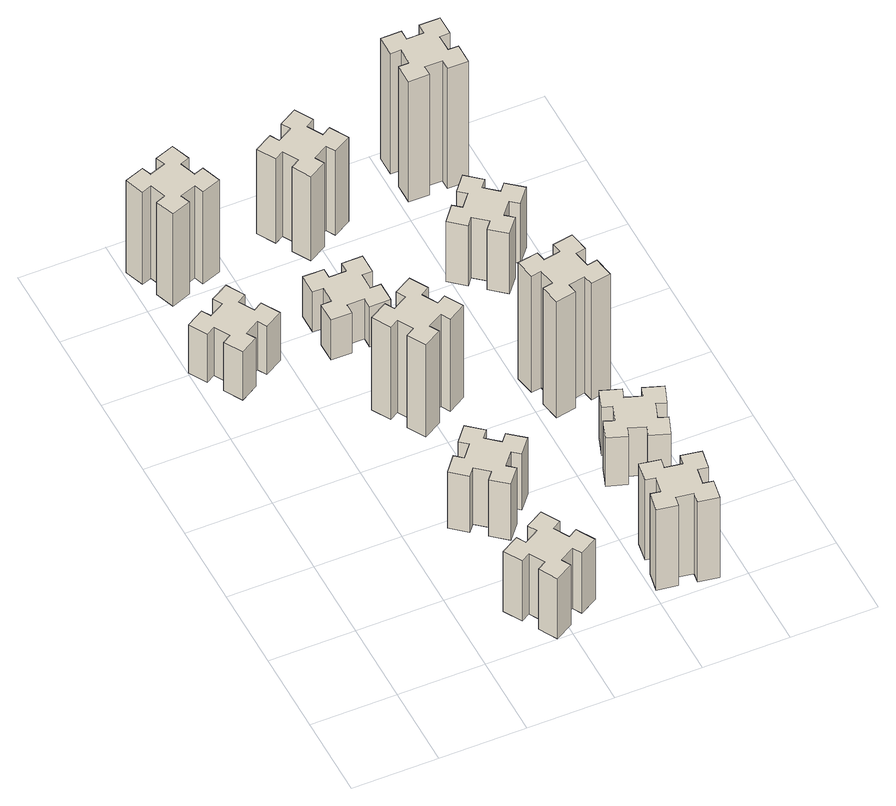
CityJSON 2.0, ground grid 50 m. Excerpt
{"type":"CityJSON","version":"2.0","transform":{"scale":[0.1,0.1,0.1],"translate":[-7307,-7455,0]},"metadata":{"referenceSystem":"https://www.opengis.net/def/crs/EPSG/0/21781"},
"CityObjects":{
"building1":{"type":"Building","attributes":{"class":"1000","function":"1000","usage":"1000","yearOfConstruction":2016,"roofType":"1000","measuredHeight":36,"storeysAboveGround":30,"storeysBelowGround":0},"geometry":[{"type":"Solid","lod":"1","boundaries":[[[[0,1,2,3,4,5,6,7,8,9,10,11,12,13,14,15,16,17,18,19]],[[17,16,20,21]],[[16,15,22,20]],[[15,14,23,22]],[[14,13,24,23]],[[13,12,25,24]],[[12,11,26,25]],[[11,10,27,26]],[[10,9,28,27]],[[9,8,29,28]],[[8,7,30,29]],[[7,6,31,30]],[[6,5,32,31]],[[5,4,33,32]],[[4,3,34,33]],[[3,2,35,34]],[[2,1,36,35]],[[1,0,37,36]],[[0,19,38,37]],[[19,18,39,38]],[[18,17,21,39]],[[24,25,26,27,28,29,30,31,32,33,34,35,36,37,38,39,21,20,22,23]]]]}]},
"building2":{"type":"Building","attributes":{"class":"1000","function":"1000","usage":"1000","yearOfConstruction":2016,"roofType":"1000","measuredHeight":45,"storeysAboveGround":30,"storeysBelowGround":0},"geometry":[{"type":"Solid","lod":"1","boundaries":[[[[40,41,42,43,44,45,46,47,48,49,50,51,52,53,54,55,56,57,58,59]],[[57,56,60,61]],[[56,55,62,60]],[[55,54,63,62]],[[54,53,64,63]],[[53,52,65,64]],[[52,51,66,65]],[[51,50,67,66]],[[50,49,68,67]],[[49,48,69,68]],[[48,47,70,69]],[[47,46,71,70]],[[46,45,72,71]],[[45,44,73,72]],[[44,43,74,73]],[[43,42,75,74]],[[42,41,76,75]],[[41,40,77,76]],[[40,59,78,77]],[[59,58,79,78]],[[58,57,61,79]],[[64,65,66,67,68,69,70,71,72,73,74,75,76,77,78,79,61,60,62,63]]]]}]},
"building3":{"type":"Building","attributes":{"class":"1000","function":"1000","usage":"1000","yearOfConstruction":2016,"roofType":"1000","measuredHeight":69,"storeysAboveGround":30,"storeysBelowGround":0},"geometry":[{"type":"Solid","lod":"1","boundaries":[[[[80,81,82,83,84,85,86,87,88,89,90,91,92,93,94,95,96,97,98,99]],[[97,96,100,101]],[[96,95,102,100]],[[95,94,103,102]],[[94,93,104,103]],[[93,92,105,104]],[[92,91,106,105]],[[91,90,107,106]],[[90,89,108,107]],[[89,88,109,108]],[[88,87,110,109]],[[87,86,111,110]],[[86,85,112,111]],[[85,84,113,112]],[[84,83,114,113]],[[83,82,115,114]],[[82,81,116,115]],[[81,80,117,116]],[[80,99,118,117]],[[99,98,119,118]],[[98,97,101,119]],[[104,105,106,107,108,109,110,111,112,113,114,115,116,117,118,119,101,100,102,103]]]]}]},
"building4":{"type":"Building","attributes":{"class":"1000","function":"1000","usage":"1000","yearOfConstruction":2016,"roofType":"1000","measuredHeight":42,"storeysAboveGround":30,"storeysBelowGround":0},"geometry":[{"type":"Solid","lod":"1","boundaries":[[[[120,121,122,123,124,125,126,127,128,129,130,131,132,133,134,135,136,137,138,139]],[[137,136,140,141]],[[136,135,142,140]],[[135,134,143,142]],[[134,133,144,143]],[[133,132,145,144]],[[132,131,146,145]],[[131,130,147,146]],[[130,129,148,147]],[[129,128,149,148]],[[128,127,150,149]],[[127,126,151,150]],[[126,125,152,151]],[[125,124,153,152]],[[124,123,154,153]],[[123,122,155,154]],[[122,121,156,155]],[[121,120,157,156]],[[120,139,158,157]],[[139,138,159,158]],[[138,137,141,159]],[[144,145,146,147,148,149,150,151,152,153,154,155,156,157,158,159,141,140,142,143]]]]}]},
"building5":{"type":"Building","attributes":{"class":"1000","function":"1000","usage":"1000","yearOfConstruction":2016,"roofType":"1000","measuredHeight":69,"storeysAboveGround":30,"storeysBelowGround":0},"geometry":[{"type":"Solid","lod":"1","boundaries":[[[[160,161,162,163,164,165,166,167,168,169,170,171,172,173,174,175,176,177,178,179]],[[177,176,180,181]],[[176,175,182,180]],[[175,174,183,182]],[[174,173,184,183]],[[173,172,185,184]],[[172,171,186,185]],[[171,170,187,186]],[[170,169,188,187]],[[169,168,189,188]],[[168,167,190,189]],[[167,166,191,190]],[[166,165,192,191]],[[165,164,193,192]],[[164,163,194,193]],[[163,162,195,194]],[[162,161,196,195]],[[161,160,197,196]],[[160,179,198,197]],[[179,178,199,198]],[[178,177,181,199]],[[184,185,186,187,188,189,190,191,192,193,194,195,196,197,198,199,181,180,182,183]]]]}]},
"building6":{"type":"Building","attributes":{"class":"1000","function":"1000","usage":"1000","yearOfConstruction":2016,"roofType":"1000","measuredHeight":30,"storeysAboveGround":30,"storeysBelowGround":0},"geometry":[{"type":"Solid","lod":"1","boundaries":[[[[200,201,202,203,204,205,206,207,208,209,210,211,212,213,214,215,216,217,218,219]],[[217,216,220,221]],[[216,215,222,220]],[[215,214,223,222]],[[214,213,224,223]],[[213,212,225,224]],[[212,211,226,225]],[[211,210,227,226]],[[210,209,228,227]],[[209,208,229,228]],[[208,207,230,229]],[[207,206,231,230]],[[206,205,232,231]],[[205,204,233,232]],[[204,203,234,233]],[[203,202,235,234]],[[202,201,236,235]],[[201,200,237,236]],[[200,219,238,237]],[[219,218,239,238]],[[218,217,221,239]],[[224,225,226,227,228,229,230,231,232,233,234,235,236,237,238,239,221,220,222,223]]]]}]},
"building7":{"type":"Building","attributes":{"class":"1000","function":"1000","usage":"1000","yearOfConstruction":2016,"roofType":"1000","measuredHeight":60,"storeysAboveGround":30,"storeysBelowGround":0},"geometry":[{"type":"Solid","lod":"1","boundaries":[[[[240,241,242,243,244,245,246,247,248,249,250,251,252,253,254,255,256,257,258,259]],[[257,256,260,261]],[[256,255,262,260]],[[255,254,263,262]],[[254,253,264,263]],[[253,252,265,264]],[[252,251,266,265]],[[251,250,267,266]],[[250,249,268,267]],[[249,248,269,268]],[[248,247,270,269]],[[247,246,271,270]],[[246,245,272,271]],[[245,244,273,272]],[[244,243,274,273]],[[243,242,275,274]],[[242,241,276,275]],[[241,240,277,276]],[[240,259,278,277]],[[259,258,279,278]],[[258,257,261,279]],[[264,265,266,267,268,269,270,271,272,273,274,275,276,277,278,279,261,260,262,263]]]]}]},
"building8":{"type":"Building","attributes":{"class":"1000","function":"1000","usage":"1000","yearOfConstruction":2016,"roofType":"1000","measuredHeight":63,"storeysAboveGround":30,"storeysBelowGround":0},"geometry":[{"type":"Solid","lod":"1","boundaries":[[[[280,281,282,283,284,285,286,287,288,289,290,291,292,293,294,295,296,297,298,299]],[[297,296,300,301]],[[296,295,302,300]],[[295,294,303,302]],[[294,293,304,303]],[[293,292,305,304]],[[292,291,306,305]],[[291,290,307,306]],[[290,289,308,307]],[[289,288,309,308]],[[288,287,310,309]],[[287,286,311,310]],[[286,285,312,311]],[[285,284,313,312]],[[284,283,314,313]],[[283,282,315,314]],[[282,281,316,315]],[[281,280,317,316]],[[280,299,318,317]],[[299,298,319,318]],[[298,297,301,319]],[[304,305,306,307,308,309,310,311,312,313,314,315,316,317,318,319,301,300,302,303]]]]}]},
"building9":{"type":"Building","attributes":{"class":"1000","function":"1000","usage":"1000","yearOfConstruction":2016,"roofType":"1000","measuredHeight":36,"storeysAboveGround":30,"storeysBelowGround":0},"geometry":[{"type":"Solid","lod":"1","boundaries":[[[[320,321,322,323,324,325,326,327,328,329,330,331,332,333,334,335,336,337,338,339]],[[337,336,340,341]],[[336,335,342,340]],[[335,334,343,342]],[[334,333,344,343]],[[333,332,345,344]],[[332,331,346,345]],[[331,330,347,346]],[[330,329,348,347]],[[329,328,349,348]],[[328,327,350,349]],[[327,326,351,350]],[[326,325,352,351]],[[325,324,353,352]],[[324,323,354,353]],[[323,322,355,354]],[[322,321,356,355]],[[321,320,357,356]],[[320,339,358,357]],[[339,338,359,358]],[[338,337,341,359]],[[344,345,346,347,348,349,350,351,352,353,354,355,356,357,358,359,341,340,342,343]]]]}]},
"building10":{"type":"Building","attributes":{"class":"1000","function":"1000","usage":"1000","yearOfConstruction":2016,"roofType":"1000","measuredHeight":87,"storeysAboveGround":30,"storeysBelowGround":0},"geometry":[{"type":"Solid","lod":"1","boundaries":[[[[360,361,362,363,364,365,366,367,368,369,370,371,372,373,374,375,376,377,378,379]],[[377,376,380,381]],[[376,375,382,380]],[[375,374,383,382]],[[374,373,384,383]],[[373,372,385,384]],[[372,371,386,385]],[[371,370,387,386]],[[370,369,388,387]],[[369,368,389,388]],[[368,367,390,389]],[[367,366,391,390]],[[366,365,392,391]],[[365,364,393,392]],[[364,363,394,393]],[[363,362,395,394]],[[362,361,396,395]],[[361,360,397,396]],[[360,379,398,397]],[[379,378,399,398]],[[378,377,381,399]],[[384,385,386,387,388,389,390,391,392,393,394,395,396,397,398,399,381,380,382,383]]]]}]},
"building11":{"type":"Building","attributes":{"class":"1000","function":"1000","usage":"1000","yearOfConstruction":2016,"roofType":"1000","measuredHeight":45,"storeysAboveGround":30,"storeysBelowGround":0},"geometry":[{"type":"Solid","lod":"1","boundaries":[[[[400,401,402,403,404,405,406,407,408,409,410,411,412,413,414,415,416,417,418,419]],[[417,416,420,421]],[[416,415,422,420]],[[415,414,423,422]],[[414,413,424,423]],[[413,412,425,424]],[[412,411,426,425]],[[411,410,427,426]],[[410,409,428,427]],[[409,408,429,428]],[[408,407,430,429]],[[407,406,431,430]],[[406,405,432,431]],[[405,404,433,432]],[[404,403,434,433]],[[403,402,435,434]],[[402,401,436,435]],[[401,400,437,436]],[[400,419,438,437]],[[419,418,439,438]],[[418,417,421,439]],[[424,425,426,427,428,429,430,431,432,433,434,435,436,437,438,439,421,420,422,423]]]]}]},
"building12":{"type":"Building","attributes":{"class":"1000","function":"1000","usage":"1000","yearOfConstruction":2016,"roofType":"1000","measuredHeight":90,"storeysAboveGround":30,"storeysBelowGround":0},"geometry":[{"type":"Solid","lod":"1","boundaries":[[[[440,441,442,443,444,445,446,447,448,449,450,451,452,453,454,455,456,457,458,459]],[[457,456,460,461]],[[456,455,462,460]],[[455,454,463,462]],[[454,453,464,463]],[[453,452,465,464]],[[452,451,466,465]],[[451,450,467,466]],[[450,449,468,467]],[[449,448,469,468]],[[448,447,470,469]],[[447,446,471,470]],[[446,445,472,471]],[[445,444,473,472]],[[444,443,474,473]],[[443,442,475,474]],[[442,441,476,475]],[[441,440,477,476]],[[440,459,478,477]],[[459,458,479,478]],[[458,457,461,479]],[[464,465,466,467,468,469,470,471,472,473,474,475,476,477,478,479,461,460,462,463]]]]}]}
},
"vertices":[
[356,2467,0],[306,2554,0],[358,2584,0],[298,2688,0],[194,2628,0],[224,2576,0],[137,2526,0],[107,2578,0],[3,2518,0],[63,2414,0],[115,2444,0],[165,2357,0],[113,2327,0],[173,2223,0],[277,2283,0],[247,2335,0],[334,2385,0],[364,2333,0],[468,2393,0],[408,2497,0],[334,2385,360],[364,2333,360],[247,2335,360],[277,2283,360],[173,2223,360],[113,2327,360],[165,2357,360],[115,2444,360],[63,2414,360],[3,2518,360],[107,2578,360],[137,2526,360],[224,2576,360],[194,2628,360],[298,2688,360],[358,2584,360],[306,2554,360],[356,2467,360],[408,2497,360],[468,2393,360],
[855,224,0],[905,137,0],[853,107,0],[913,3,0],[1017,63,0],[987,115,0],[1074,165,0],[1104,113,0],[1208,173,0],[1148,277,0],[1096,247,0],[1046,334,0],[1098,364,0],[1038,468,0],[934,408,0],[964,356,0],[877,306,0],[847,358,0],[743,298,0],[803,194,0],[877,306,450],[847,358,450],[964,356,450],[934,408,450],[1038,468,450],[1098,364,450],[1046,334,450],[1096,247,450],[1148,277,450],[1208,173,450],[1104,113,450],[1074,165,450],[987,115,450],[1017,63,450],[913,3,450],[853,107,450],[905,137,450],[855,224,450],[803,194,450],[743,298,450],
[245,3316,0],[151,3282,0],[130,3338,0],[17,3297,0],[59,3184,0],[115,3205,0],[149,3111,0],[93,3090,0],[134,2977,0],[247,3019,0],[226,3075,0],[320,3109,0],[340,3053,0],[453,3094,0],[412,3207,0],[356,3186,0],[322,3280,0],[378,3300,0],[337,3413,0],[224,3372,0],[322,3280,690],[378,3300,690],[356,3186,690],[412,3207,690],[453,3094,690],[340,3053,690],[320,3109,690],[226,3075,690],[247,3019,690],[134,2977,690],[93,3090,690],[149,3111,690],[115,3205,690],[59,3184,690],[17,3297,690],[130,3338,690],[151,3282,690],[245,3316,690],[224,3372,690],[337,3413,690],
[1027,866,0],[1092,943,0],[1138,904,0],[1215,996,0],[1123,1073,0],[1084,1027,0],[1008,1092,0],[1046,1138,0],[954,1215,0],[877,1123,0],[923,1084,0],[859,1008,0],[813,1046,0],[736,954,0],[828,877,0],[866,923,0],[943,859,0],[904,813,0],[996,736,0],[1073,828,0],[943,859,420],[904,813,420],[866,923,420],[828,877,420],[736,954,420],[813,1046,420],[859,1008,420],[923,1084,420],[877,1123,420],[954,1215,420],[1046,1138,420],[1008,1092,420],[1084,1027,420],[1123,1073,420],[1215,996,420],[1138,904,420],[1092,943,420],[1027,866,420],[1073,828,420],[996,736,420],
[1096,1827,0],[1046,1914,0],[1098,1944,0],[1038,2048,0],[934,1988,0],[964,1936,0],[877,1886,0],[847,1938,0],[743,1878,0],[803,1774,0],[855,1804,0],[905,1717,0],[853,1687,0],[913,1583,0],[1017,1643,0],[987,1695,0],[1074,1745,0],[1104,1693,0],[1208,1753,0],[1148,1857,0],[1074,1745,690],[1104,1693,690],[987,1695,690],[1017,1643,690],[913,1583,690],[853,1687,690],[905,1717,690],[855,1804,690],[803,1774,690],[743,1878,690],[847,1938,690],[877,1886,690],[964,1936,690],[934,1988,690],[1038,2048,690],[1098,1944,690],[1046,1914,690],[1096,1827,690],[1148,1857,690],[1208,1753,690],
[985,2405,0],[985,2505,0],[1045,2505,0],[1045,2625,0],[925,2625,0],[925,2565,0],[825,2565,0],[825,2625,0],[705,2625,0],[705,2505,0],[765,2505,0],[765,2405,0],[705,2405,0],[705,2285,0],[825,2285,0],[825,2345,0],[925,2345,0],[925,2285,0],[1045,2285,0],[1045,2405,0],[925,2345,300],[925,2285,300],[825,2345,300],[825,2285,300],[705,2285,300],[705,2405,300],[765,2405,300],[765,2505,300],[705,2505,300],[705,2625,300],[825,2625,300],[825,2565,300],[925,2565,300],[925,2625,300],[1045,2625,300],[1045,2505,300],[985,2505,300],[985,2405,300],[1045,2405,300],[1045,2285,300],
[1815,167,0],[1832,265,0],[1891,255,0],[1912,373,0],[1794,394,0],[1784,335,0],[1685,352,0],[1696,411,0],[1577,432,0],[1557,314,0],[1616,304,0],[1598,205,0],[1539,216,0],[1518,97,0],[1637,77,0],[1647,136,0],[1745,118,0],[1735,59,0],[1853,38,0],[1874,157,0],[1745,118,600],[1735,59,600],[1647,136,600],[1637,77,600],[1518,97,600],[1539,216,600],[1598,205,600],[1616,304,600],[1557,314,600],[1577,432,600],[1696,411,600],[1685,352,600],[1784,335,600],[1794,394,600],[1912,373,600],[1891,255,600],[1832,265,600],[1815,167,600],[1874,157,600],[1853,38,600],
[1096,3207,0],[1046,3294,0],[1098,3324,0],[1038,3428,0],[934,3368,0],[964,3316,0],[877,3266,0],[847,3318,0],[743,3258,0],[803,3154,0],[855,3184,0],[905,3097,0],[853,3067,0],[913,2963,0],[1017,3023,0],[987,3075,0],[1074,3125,0],[1104,3073,0],[1208,3133,0],[1148,3237,0],[1074,3125,630],[1104,3073,630],[987,3075,630],[1017,3023,630],[913,2963,630],[853,3067,630],[905,3097,630],[855,3184,630],[803,3154,630],[743,3258,630],[847,3318,630],[877,3266,630],[964,3316,630],[934,3368,630],[1038,3428,630],[1098,3324,630],[1046,3294,630],[1096,3207,630],[1148,3237,630],[1208,3133,630],
[1731,889,0],[1825,855,0],[1804,799,0],[1917,757,0],[1958,870,0],[1902,891,0],[1936,985,0],[1992,964,0],[2033,1077,0],[1920,1118,0],[1900,1062,0],[1806,1096,0],[1827,1152,0],[1714,1193,0],[1673,1080,0],[1729,1060,0],[1695,966,0],[1639,987,0],[1597,874,0],[1710,833,0],[1695,966,360],[1639,987,360],[1729,1060,360],[1673,1080,360],[1714,1193,360],[1827,1152,360],[1806,1096,360],[1900,1062,360],[1920,1118,360],[2033,1077,360],[1992,964,360],[1936,985,360],[1902,891,360],[1958,870,360],[1917,757,360],[1804,799,360],[1825,855,360],[1731,889,360],[1710,833,360],[1597,874,360],
[1745,1732,0],[1647,1715,0],[1637,1774,0],[1518,1753,0],[1539,1635,0],[1598,1645,0],[1616,1547,0],[1557,1537,0],[1577,1418,0],[1696,1439,0],[1685,1498,0],[1784,1516,0],[1794,1457,0],[1912,1477,0],[1891,1596,0],[1832,1585,0],[1815,1684,0],[1874,1694,0],[1853,1812,0],[1735,1791,0],[1815,1684,870],[1874,1694,870],[1832,1585,870],[1891,1596,870],[1912,1477,870],[1794,1457,870],[1784,1516,870],[1685,1498,870],[1696,1439,870],[1577,1418,870],[1557,1537,870],[1616,1547,870],[1598,1645,870],[1539,1635,870],[1518,1753,870],[1637,1774,870],[1647,1715,870],[1745,1732,870],[1735,1791,870],[1853,1812,870],
[1824,2607,0],[1748,2672,0],[1786,2718,0],[1694,2795,0],[1617,2703,0],[1663,2664,0],[1599,2588,0],[1553,2626,0],[1476,2534,0],[1568,2457,0],[1606,2503,0],[1683,2439,0],[1644,2393,0],[1736,2316,0],[1813,2408,0],[1767,2446,0],[1832,2523,0],[1878,2484,0],[1955,2576,0],[1863,2653,0],[1832,2523,450],[1878,2484,450],[1767,2446,450],[1813,2408,450],[1736,2316,450],[1644,2393,450],[1683,2439,450],[1606,2503,450],[1568,2457,450],[1476,2534,450],[1553,2626,450],[1599,2588,450],[1663,2664,450],[1617,2703,450],[1694,2795,450],[1786,2718,450],[1748,2672,450],[1824,2607,450],[1863,2653,450],[1955,2576,450],
[1665,3185,0],[1765,3185,0],[1765,3125,0],[1885,3125,0],[1885,3245,0],[1825,3245,0],[1825,3345,0],[1885,3345,0],[1885,3465,0],[1765,3465,0],[1765,3405,0],[1665,3405,0],[1665,3465,0],[1545,3465,0],[1545,3345,0],[1605,3345,0],[1605,3245,0],[1545,3245,0],[1545,3125,0],[1665,3125,0],[1605,3245,900],[1545,3245,900],[1605,3345,900],[1545,3345,900],[1545,3465,900],[1665,3465,900],[1665,3405,900],[1765,3405,900],[1765,3465,900],[1885,3465,900],[1885,3345,900],[1825,3345,900],[1825,3245,900],[1885,3245,900],[1885,3125,900],[1765,3125,900],[1765,3185,900],[1665,3185,900],[1665,3125,900],[1545,3125,900]
]}
